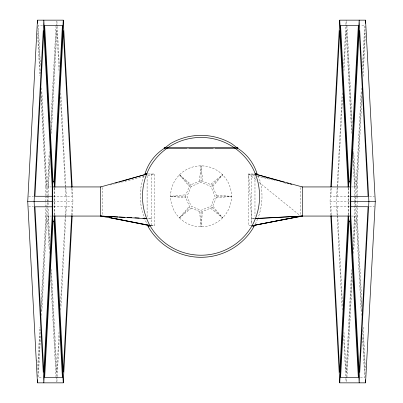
<?xml version="1.0" encoding="UTF-8"?>
<svg xmlns="http://www.w3.org/2000/svg" width="403" height="403" viewBox="0 0 403 403"><rect width="100%" height="100%" fill="white"/><g stroke="black" fill="none" stroke-linecap="round" stroke-linejoin="round"><path stroke-width="0.3" stroke-dasharray="2.02 1.51" d="M45.846 206.804L45.846 202.679M45.851 201.5L45.851 196.845M354.524 202.079L354.519 215.534L353.144 241.261M354.524 201.5L354.524 196.886M37.585 369.737L39.867 327.105M41.01 305.791L45.846 215.519L45.846 207.424M48.476 195.697L48.476 187.46L47.665 181.718L49.383 149.694M50.828 122.693L56.042 25.369M37.786 376.573L40.305 329.508M41.318 310.683L46.839 207.57M46.874 206.961L47.101 202.714M47.166 201.5L47.393 197.253M47.428 196.644L49.72 153.835M50.929 131.242L56.546 26.427M56.581 25.797L56.813 21.404M40.517 336.167L38.295 377.581L42.577 377.581M41.625 315.458L46.667 221.333L45.846 215.519M48.476 187.46L49.856 161.729M51.367 133.489L56.883 30.573L59.034 70.747M59.04 331.931L56.883 372.155L51.377 269.395M60.455 305.529L65.2 216.905M65.236 216.275L65.739 206.845M56.949 381.596L57.186 377.203M57.221 376.573L59.437 335.16M60.782 310.058L66.601 201.5L60.782 92.942M71.674 215.016L72.112 206.845L53.418 206.845M72.233 215.303L72.968 201.5L72.233 187.697M330.767 215.303L330.032 201.5L330.767 187.697M331.301 188.146L330.863 196.311L349.587 196.311M342.218 92.942L336.399 201.5L342.218 310.058M343.563 67.84L345.85 25.172M345.88 24.543L346.117 20.15M337.235 196.311L337.739 186.891M337.774 186.262L342.55 97.093M343.966 70.721L346.117 30.532L351.633 133.469M351.633 269.491L346.117 372.382L343.966 332.228M357.144 195.727L357.144 187.45L356.338 181.723L361.38 87.532M362.493 66.807L364.715 25.364L360.428 25.364M346.187 381.596L346.419 377.203M346.454 376.573L352.071 271.768M353.28 249.175L355.572 206.356M355.607 205.747L356.061 197.253M356.096 196.644L361.682 92.332M362.695 73.502L365.214 26.427M346.963 377.581L352.177 280.317M353.622 253.336L355.335 221.333L354.519 215.534M357.144 187.45L362.02 96.428M363.098 76.343L365.415 33.026M199.606 211.515L201.037 226.813L202.467 211.515M199.344 181.254L201.037 165.85L202.78 181.274M361.375 315.458L356.333 221.333L357.149 215.54L357.149 207.359M45.851 195.636L45.851 187.466L46.662 181.718L41.62 87.532M49.378 253.336L47.665 221.333L48.491 215.504L48.491 207.464M354.524 195.722L354.524 187.45L355.335 181.723L353.617 149.699M144.027 176.03C137.912 191.38 139.574 209.374 147.075 223.982M185.259 196.332L189.878 185.173L201.037 180.554L212.195 185.173L216.814 196.332L212.195 207.49L201.037 212.109L189.878 207.49L185.259 196.332L170.555 196.332L185.899 194.785M191.148 186.443L187.047 196.332L191.148 206.22L201.037 210.321L210.925 206.22L215.026 196.332L210.925 186.443L201.037 182.342L191.148 186.443L179.486 174.781L191.148 184.65M212.754 186.529L222.587 174.781L210.517 184.483M191.309 208.079L179.486 217.882A30.482 30.482 0 0 1 193.148 166.892A30.482 30.482 0 0 1 230.476 204.22A30.482 30.482 0 0 1 179.486 217.882L189.355 206.22M179.486 217.882L189.878 207.49M212.195 185.173L222.587 174.781M110.215 184.977L114.467 183.924M118.114 183.022L144.843 176.398M147.876 175.648L154.561 173.99L154.561 225.771L151.17 225.771M216.174 197.883L231.518 196.332L216.371 195.264M254.117 218.542L251.613 218.673L253.855 218.673M42.572 25.369L38.285 25.369L40.507 66.812M148.228 173.99L154.561 173.99M251.024 225.771L248.671 225.771L248.671 173.99L253.855 173.99M46.662 181.718L47.665 181.718M355.335 181.723L356.338 181.723M46.34 186.937L51.549 186.937M351.451 186.937L356.66 186.937M28.573 196.261L33.509 196.261M53.418 196.286L72.132 196.286L71.694 188.125M369.496 196.316L374.437 196.316M216.814 196.332L231.518 196.332M53.478 201.5L72.968 201.5M330.032 201.5L349.522 201.5M349.582 206.734L330.873 206.734L331.306 214.89M369.491 206.729L374.427 206.729M28.583 206.804L33.514 206.804M46.34 216.063L51.549 216.063M351.451 216.063L356.66 216.063M148.228 218.673L151.619 218.673L147.891 218.481M46.667 221.333L47.665 221.333M355.335 221.333L356.333 221.333M360.423 377.581L364.705 377.581L362.483 336.167M170.555 196.332L185.899 197.878M150.873 225.086L154.561 225.771M251.87 223.277L248.671 173.99L254.117 175.345M257.139 176.096L275.279 180.615M284.352 182.871L286.77 183.476M254.641 174.791L251.613 173.99L251.613 223.997M255.245 174.947L259.487 176.071M262.519 176.867L268.574 178.464M210.517 208.18L222.587 217.882L212.784 206.064M248.671 173.99L256.933 180.675M258.877 182.247L300.195 215.67M212.195 207.49L222.587 217.882M179.486 174.781L189.355 186.443M258.046 176.03L259.92 180.554A60.959 60.959 0 0 1 257.819 218.517M346.958 25.364L352.172 122.693M357.149 215.54L362.02 306.512M363.133 327.216L365.415 369.878M346.187 21.404L346.419 25.797M346.454 26.427L352.071 131.242M353.245 153.211L355.572 196.644M355.607 197.253L356.061 205.747M356.096 206.356L361.682 310.678M362.695 329.508L365.214 376.573M353.114 161.089L354.524 187.45M337.24 206.734L337.679 214.89M337.714 215.519L342.555 305.872M343.563 335.16L345.85 377.828M345.88 378.457L346.051 381.596M56.949 21.404L57.186 25.797M57.221 26.427L59.437 67.84M60.45 97.113L65.226 186.246M65.256 186.871L65.76 196.286M48.491 215.504L49.866 241.196M37.786 26.427L40.305 73.497M41.318 92.327L46.839 195.43M46.874 196.039L47.131 200.896M47.232 202.714L47.458 206.961M47.489 207.57L49.72 249.19M50.929 271.778L56.546 376.573M56.581 377.203L56.813 381.596M37.585 33.132L39.867 75.794M40.98 96.498L45.851 187.466M50.823 280.317L56.037 377.581M36.779 359.713L36.844 360.962M357.144 196.316L357.144 200.346M357.144 201.5L357.149 206.15M48.476 196.286L48.481 200.921M48.486 202.689L48.486 206.25M348.635 188.151L348.635 214.849M348.157 188.045L348.152 215.534M300.683 187.556L300.683 215.444M254.973 176.509L254.973 216.154M201.037 165.85L201.037 182.342M201.037 212.109L201.037 226.813M151.619 173.99L151.619 225.771M147.1 175.879L147.1 217.413M102.317 187.556L102.317 215.444M54.848 188.045L54.858 214.89M54.365 188.151L54.365 216.063M257.588 219.086A60.959 60.959 0 0 1 255.29 224.133"/><path stroke-width="0.6" d="M52.219 206.804L34.955 206.804L43.821 372.246L52.219 215.519L52.224 187.466L43.821 30.623L34.945 196.261L52.224 196.261M72.197 215.932L63.256 382.85L37.449 382.85L27.731 201.5L37.449 20.15L63.256 20.15L72.197 187.068M37.449 382.85L37.615 379.712M71.663 187.501L63.256 30.573L54.848 187.46L54.037 181.718L62.415 25.369L44.657 25.369L53.035 181.718L52.224 187.466M52.758 216.063L43.821 382.85L34.104 201.5L43.821 20.15L52.758 186.937M54.314 186.937L63.256 20.15M52.219 215.519L53.04 221.333L44.668 377.581L62.405 377.581L54.032 221.333L54.778 216.094M71.638 215.645L63.256 372.155L54.858 215.504M330.803 187.068L339.744 20.15L365.551 20.15L375.269 201.5L365.551 382.85L339.744 382.85L330.803 215.932M331.367 186.891L339.744 30.532L348.157 187.45L348.963 181.723L340.585 25.364L358.343 25.364L349.965 181.723L350.771 187.45L350.776 215.54L359.179 372.392L368.055 206.729L350.776 206.729M339.744 382.85L348.686 216.063M350.242 186.937L359.179 20.15L368.896 201.5L359.179 382.85L350.242 216.063M331.342 215.519L339.744 372.382L348.152 215.534L348.968 221.333L340.595 377.581L358.332 377.581L349.96 221.333L350.776 215.54M350.771 187.45L359.179 30.517L368.065 196.316L350.771 196.316M365.385 23.288L365.551 20.15M144.496 174.897L145.201 173.204A45.766 45.766 0 0 1 164.243 148.385L170.555 143.539A60.959 60.959 0 0 1 231.518 143.539L237.83 148.385A45.766 45.766 0 0 1 256.872 173.204L257.577 174.897M252.031 225.771C262.096 207.646 262.096 185.017 252.031 166.892A58.883 58.883 0 0 0 150.042 166.892C139.977 185.017 139.977 207.646 150.042 225.771A58.883 58.883 0 0 0 252.031 225.771L253.83 226.813M147.543 225.116L148.244 226.813L150.042 225.771M256.872 173.204L254.973 173.99L254.973 175.25M115.454 183.138L117.248 182.619M119.636 181.929L121.424 181.41M122.618 181.068L147.1 173.99L145.201 173.204M147.1 173.99L100.664 186.937L100.664 216.063L150.39 225.539L125.736 220.678M287.747 218.643L253.88 225.403L302.336 216.063L302.336 186.937L254.973 173.99L284.442 182.337M290.83 218.028L293.908 217.413M296.986 216.799L298.22 216.557M254.741 218.512L302.336 216.063L251.613 225.771M254.973 218.673L302.336 216.063M187.375 148.385L164.243 148.385L164.243 147.453L237.83 147.453L237.83 148.385L214.698 148.385M188.554 148.385L213.519 148.385M53.035 181.718L54.037 181.718M348.963 181.723L349.965 181.723M101.072 186.937L52.707 186.937L52.707 216.063L101.768 216.063M301.928 186.937L350.293 186.937L350.293 216.063L301.232 216.063M27.731 201.5L52.707 201.5M350.293 201.5L375.269 201.5M53.04 221.333L54.032 221.333M348.968 221.333L349.96 221.333M118.064 216.955L100.664 216.063L147.1 218.673M119.308 217.021L124.9 217.303M127.383 217.434L131.736 217.655M134.839 217.811L139.191 218.038M142.919 218.225L146.647 218.416M109.097 217.398L112.18 218.008M115.258 218.612L124.502 220.431M104.765 216.562L105.989 216.809M109.047 217.434L148.208 225.398M286.85 183.017L288.654 183.531M289.858 183.869L291.661 184.383M365.385 379.712L365.551 382.85M339.744 20.15L348.686 186.937M54.314 216.063L63.256 382.85M37.449 20.15L37.615 23.288M254.721 225.217A60.959 60.959 0 0 1 148.244 226.813"/></g></svg>
